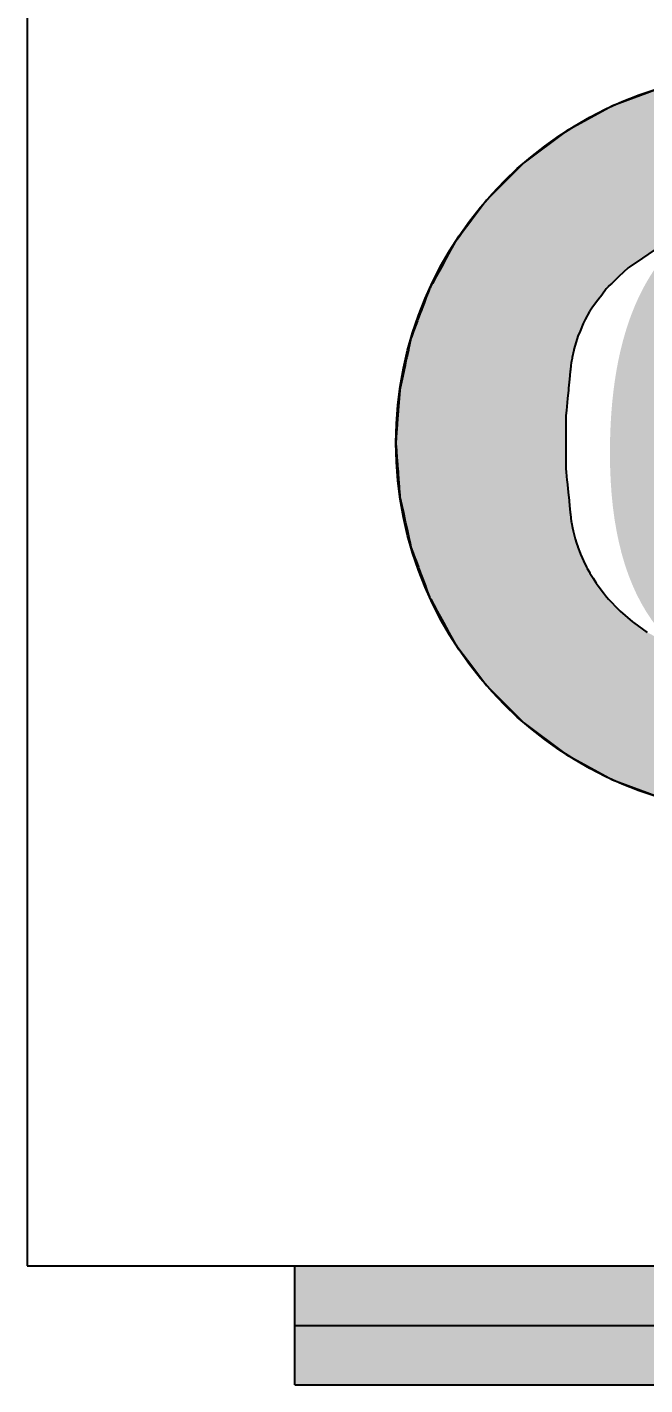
# Model space of a CAD drawing. Extents: x 45695 to 57015, y 5256 to 15308.
# Drawn here: x 46100.4 to 46287.3, y 5611.4 to 6022.4 of the extents above; entities that cross this region are included whole.
import ezdxf

# ---------------------------------------------------------------- set-up
doc = ezdxf.new("R2010")
doc.units = 0
doc.header["$MEASUREMENT"] = 0
doc.layers.add('DIMENSION', color=2, linetype='CONTINUOUS')
doc.layers.add('TABLE', color=7, linetype='CONTINUOUS')
doc.styles.add('SHO', font='seo.shx', dxfattribs={"width": 1.2, "bigfont": 'sho.shx'})

msp = doc.modelspace()

# ---------------------------------------------------------------- linework, layer by layer
at = {"layer": 'DIMENSION', "linetype": 'CONTINUOUS'}
for p, q in [((46292.491685, 6004.173064), (46277.502911, 5998.58254)), ((46277.502911, 5998.58254), (46263.462314, 5990.915794)), ((46263.462314, 5990.915794), (46250.655722, 5981.3289)), ((46250.655722, 5981.3289), (46239.343841, 5970.017018)), ((46239.343841, 5970.017018), (46234.846221, 5964.008902)), ((46234.583352, 5963.65775), (46233.985493, 5962.859105)), ((46234.846221, 5964.008902), (46234.583352, 5963.65775)), ((46231.832996, 5959.983705), (46231.151325, 5959.073099)), ((46233.321089, 5961.971564), (46231.832996, 5959.983705)), ((46233.985493, 5962.859105), (46233.321089, 5961.971564)), ((46228.875002, 5955.595267), (46228.505808, 5954.919138)), ((46229.756946, 5957.210426), (46228.875002, 5955.595267)), ((46231.151325, 5959.073099), (46229.756946, 5957.210426)), ((46227.184599, 5952.499526), (46225.713219, 5949.804893)), ((46228.505808, 5954.919138), (46227.184599, 5952.499526)), ((46286.517812, 5952.499526), (46282.54938, 5949.804893)), ((46290.081216, 5954.919138), (46286.517812, 5952.499526)), ((46224.155043, 5946.951307), (46223.016158, 5944.865595)), ((46225.6062, 5949.608902), (46224.155043, 5946.951307)), ((46225.713219, 5949.804893), (46225.6062, 5949.608902)), ((46279.450708, 5946.951307), (46277.24536, 5944.865595)), ((46282.260741, 5949.608902), (46279.450708, 5946.951307)), ((46282.54938, 5949.804893), (46282.260741, 5949.608902)), ((46222.0902, 5943.16983), (46221.88891, 5942.63015)), ((46222.298958, 5943.552141), (46222.0902, 5943.16983)), ((46222.465371, 5943.856904), (46222.298958, 5943.552141)), ((46222.471194, 5943.867568), (46222.465371, 5943.856904)), ((46222.87862, 5944.613712), (46222.471194, 5943.867568)), ((46223.016158, 5944.865595), (46222.87862, 5944.613712)), ((46275.574833, 5943.16983), (46275.177129, 5942.63015)), ((46275.856567, 5943.552141), (46275.574833, 5943.16983)), ((46276.178812, 5943.856904), (46275.856567, 5943.552141)), ((46276.190087, 5943.867568), (46276.178812, 5943.856904)), ((46276.979029, 5944.613712), (46276.190087, 5943.867568)), ((46277.24536, 5944.865595), (46276.979029, 5944.613712)), ((46220.470763, 5938.827951), (46219.909427, 5937.322952)), ((46221.161111, 5940.678844), (46220.470763, 5938.827951)), ((46221.250284, 5940.917927), (46221.161111, 5940.678844)), ((46221.88891, 5942.63015), (46221.250284, 5940.917927)), ((46272.375197, 5938.827951), (46271.266125, 5937.322952)), ((46273.739165, 5940.678844), (46272.375197, 5938.827951)), ((46273.91535, 5940.917927), (46273.739165, 5940.678844)), ((46275.177129, 5942.63015), (46273.91535, 5940.917927)), ((46219.528789, 5936.302421), (46218.636265, 5933.909471)), ((46219.586126, 5936.456146), (46219.528789, 5936.302421)), ((46219.909427, 5937.322952), (46219.586126, 5936.456146)), ((46270.544748, 5936.302421), (46269.258851, 5933.909471)), ((46270.627355, 5936.456146), (46270.544748, 5936.302421)), ((46271.266125, 5937.322952), (46270.627355, 5936.456146)), ((46218.197709, 5932.733656), (46217.33062, 5930.408902)), ((46218.492309, 5933.523512), (46218.197709, 5932.733656)), ((46218.636265, 5933.909471), (46218.492309, 5933.523512)), ((46268.627004, 5932.733656), (46267.655026, 5930.408902)), ((46269.051448, 5933.523512), (46268.627004, 5932.733656)), ((46269.258851, 5933.909471), (46269.051448, 5933.523512)), ((46216.499676, 5928.181055), (46215.780012, 5924.872815)), ((46216.74351, 5928.8348), (46216.499676, 5928.181055)), ((46217.33062, 5930.408902), (46216.74351, 5928.8348)), ((46266.797082, 5928.181055), (46265.785941, 5924.872815)), ((46266.996895, 5928.8348), (46266.797082, 5928.181055)), ((46267.655026, 5930.408902), (46266.996895, 5928.8348)), ((46215.23717, 5922.377406), (46215.178972, 5922.109876)), ((46215.733756, 5924.660178), (46215.23717, 5922.377406)), ((46215.780012, 5924.872815), (46215.733756, 5924.660178)), ((46265.291516, 5922.377406), (46265.238509, 5922.109876)), ((46265.743811, 5924.660178), (46265.291516, 5922.377406)), ((46265.785941, 5924.872815), (46265.743811, 5924.660178)), ((46214.31828, 5918.15334), (46213.821549, 5915.869905)), ((46214.427317, 5918.654571), (46214.31828, 5918.15334)), ((46214.718146, 5919.991493), (46214.427317, 5918.654571)), ((46214.895962, 5920.808902), (46214.718146, 5919.991493)), ((46215.004204, 5921.306481), (46214.895962, 5920.808902)), ((46215.178972, 5922.109876), (46215.004204, 5921.306481)), ((46264.712697, 5918.15334), (46264.482215, 5915.869905)), ((46264.76329, 5918.654571), (46264.712697, 5918.15334)), ((46264.898234, 5919.991493), (46264.76329, 5918.654571)), ((46264.980741, 5920.808902), (46264.898234, 5919.991493)), ((46265.079329, 5921.306481), (46264.980741, 5920.808902)), ((46265.238509, 5922.109876), (46265.079329, 5921.306481)), ((46213.821549, 5915.869905), (46213.217594, 5913.093564)), ((46264.482215, 5915.869905), (46264.20198, 5913.093564)), ((46212.914645, 5909.969084), (46212.660015, 5906.408902)), ((46213.099181, 5912.549229), (46212.914645, 5909.969084)), ((46213.104706, 5912.574629), (46213.099181, 5912.549229)), ((46213.217594, 5913.093564), (46213.104706, 5912.574629)), ((46263.886605, 5909.969084), (46263.527251, 5906.408902)), ((46264.147036, 5912.549229), (46263.886605, 5909.969084)), ((46264.1496, 5912.574629), (46264.147036, 5912.549229)), ((46264.20198, 5913.093564), (46264.1496, 5912.574629)), ((46212.660015, 5906.408902), (46212.547517, 5904.835956)), ((46263.527251, 5906.408902), (46263.368483, 5904.835956)), ((46212.344636, 5901.999321), (46212.265996, 5900.89979)), ((46212.381141, 5902.509731), (46212.344636, 5901.999321)), ((46212.452502, 5903.507487), (46212.381141, 5902.509731)), ((46212.488364, 5904.008902), (46212.452502, 5903.507487)), ((46212.547517, 5904.835956), (46212.488364, 5904.008902)), ((46263.368483, 5904.835956), (46263.368483, 5904.008902)), ((46263.368483, 5904.008902), (46263.368483, 5903.507487)), ((46263.368483, 5903.507487), (46263.368483, 5902.509731)), ((46263.368483, 5902.509731), (46263.368483, 5901.999321)), ((46263.368483, 5901.999321), (46263.368483, 5900.89979)), ((46212.060756, 5898.030156), (46211.957938, 5896.592572)), ((46212.081455, 5898.319559), (46212.060756, 5898.030156)), ((46212.170151, 5899.5597), (46212.081455, 5898.319559)), ((46212.265996, 5900.89979), (46212.170151, 5899.5597)), ((46263.368483, 5900.89979), (46263.368483, 5899.5597)), ((46263.368483, 5899.5597), (46263.368483, 5898.319559)), ((46263.368483, 5898.319559), (46263.368483, 5898.030156)), ((46263.368483, 5898.030156), (46263.368483, 5896.592572)), ((46211.957938, 5896.592572), (46211.980542, 5896.276521)), ((46211.980542, 5896.276521), (46212.116549, 5894.374898)), ((46212.116549, 5894.374898), (46212.143112, 5894.003498)), ((46212.143112, 5894.003498), (46212.266669, 5892.275956)), ((46263.368483, 5896.592572), (46263.368483, 5896.276521)), ((46263.368483, 5896.276521), (46263.368483, 5894.374898)), ((46263.368483, 5894.374898), (46263.368483, 5894.003498)), ((46263.368483, 5894.003498), (46263.368483, 5892.275956)), ((46212.266669, 5892.275956), (46212.424266, 5890.072457)), ((46212.424266, 5890.072457), (46212.466265, 5889.485232)), ((46212.466265, 5889.485232), (46212.516572, 5888.781848)), ((46263.368483, 5892.275956), (46263.368483, 5890.072457)), ((46263.368483, 5890.072457), (46263.368483, 5889.485232)), ((46263.368483, 5889.485232), (46263.368483, 5888.781848)), ((46212.516572, 5888.781848), (46212.593107, 5887.711745)), ((46212.593107, 5887.711745), (46212.766546, 5885.286755)), ((46212.766546, 5885.286755), (46212.794062, 5884.902032)), ((46263.368483, 5888.781848), (46263.476496, 5887.711745)), ((46263.476496, 5887.711745), (46263.721266, 5885.286755)), ((46263.721266, 5885.286755), (46263.760099, 5884.902032)), ((46212.794062, 5884.902032), (46212.947314, 5882.759286)), ((46212.947314, 5882.759286), (46213.099181, 5880.635915)), ((46263.760099, 5884.902032), (46263.976381, 5882.759286)), ((46263.976381, 5882.759286), (46264.190708, 5880.635915)), ((46213.099181, 5880.635915), (46213.188135, 5880.226998)), ((46213.188135, 5880.226998), (46213.193581, 5880.201961)), ((46213.193581, 5880.201961), (46213.757667, 5877.608902)), ((46213.757667, 5877.608902), (46214.207892, 5875.539249)), ((46264.190708, 5880.635915), (46264.231982, 5880.226998)), ((46264.231982, 5880.226998), (46264.234509, 5880.201961)), ((46264.234509, 5880.201961), (46264.496244, 5877.608902)), ((46264.496244, 5877.608902), (46264.705148, 5875.539249)), ((46214.207892, 5875.539249), (46214.321753, 5875.015842)), ((46214.321753, 5875.015842), (46214.801843, 5872.808902)), ((46264.705148, 5875.539249), (46264.757979, 5875.015842)), ((46264.757979, 5875.015842), (46264.980741, 5872.808902)), ((46214.801843, 5872.808902), (46214.878064, 5872.458517)), ((46214.878064, 5872.458517), (46215.221158, 5870.881343)), ((46215.221158, 5870.881343), (46215.427881, 5869.931049)), ((46215.427881, 5869.931049), (46215.868288, 5867.906532)), ((46264.980741, 5872.808902), (46265.056917, 5872.458517)), ((46265.056917, 5872.458517), (46265.399807, 5870.881343)), ((46265.399807, 5870.881343), (46265.606409, 5869.931049)), ((46265.606409, 5869.931049), (46266.046554, 5867.906532)), ((46215.868288, 5867.906532), (46215.955406, 5867.506059)), ((46215.955406, 5867.506059), (46216.226303, 5866.260768)), ((46216.226303, 5866.260768), (46216.468947, 5865.145346)), ((46216.468947, 5865.145346), (46216.499676, 5865.004089)), ((46216.499676, 5865.004089), (46217.188503, 5863.157273)), ((46266.046554, 5867.906532), (46266.18288, 5867.506059)), ((46266.18288, 5867.506059), (46266.606791, 5866.260768)), ((46266.606791, 5866.260768), (46266.986492, 5865.145346)), ((46266.986492, 5865.145346), (46267.034577, 5865.004089)), ((46267.034577, 5865.004089), (46267.663253, 5863.157273)), ((46217.188503, 5863.157273), (46217.268852, 5862.941847)), ((46217.268852, 5862.941847), (46217.699243, 5861.787925)), ((46217.699243, 5861.787925), (46218.051717, 5860.842905)), ((46218.051717, 5860.842905), (46218.760986, 5858.941283)), ((46267.663253, 5863.157273), (46267.76463, 5862.941847)), ((46267.76463, 5862.941847), (46268.307659, 5861.787925)), ((46268.307659, 5861.787925), (46268.752379, 5860.842905)), ((46268.752379, 5860.842905), (46269.647271, 5858.941283)), ((46218.760986, 5858.941283), (46218.923374, 5858.505903)), ((46218.923374, 5858.505903), (46219.332734, 5857.408368)), ((46219.332734, 5857.408368), (46219.415058, 5857.187647)), ((46219.415058, 5857.187647), (46219.985548, 5855.658104)), ((46269.647271, 5858.941283), (46269.852158, 5858.505903)), ((46269.852158, 5858.505903), (46270.522693, 5857.408368)), ((46270.522693, 5857.408368), (46270.657542, 5857.187647)), ((46270.657542, 5857.187647), (46271.592011, 5855.658104)), ((46219.985548, 5855.658104), (46220.485376, 5854.318014)), ((46220.485376, 5854.318014), (46220.559553, 5854.119138)), ((46220.559553, 5854.119138), (46220.873565, 5853.277239)), ((46220.873565, 5853.277239), (46220.89548, 5853.218482)), ((46220.89548, 5853.218482), (46221.457997, 5851.710317)), ((46271.592011, 5855.658104), (46272.410735, 5854.318014)), ((46272.410735, 5854.318014), (46272.532237, 5854.119138)), ((46272.532237, 5854.119138), (46273.177175, 5853.277239)), ((46273.177175, 5853.277239), (46273.222186, 5853.218482)), ((46273.222186, 5853.218482), (46274.377519, 5851.710317)), ((46221.457997, 5851.710317), (46221.645015, 5851.208902)), ((46221.645015, 5851.208902), (46222.0902, 5850.015314)), ((46222.0902, 5850.015314), (46222.15197, 5849.90219)), ((46222.15197, 5849.90219), (46222.477916, 5849.305266)), ((46222.477916, 5849.305266), (46224.26369, 5846.034866)), ((46274.377519, 5851.710317), (46274.761629, 5851.208902)), ((46274.761629, 5851.208902), (46275.675979, 5850.015314)), ((46275.675979, 5850.015314), (46275.762638, 5849.90219)), ((46275.762638, 5849.90219), (46276.324735, 5849.305266)), ((46276.324735, 5849.305266), (46279.404332, 5846.034866)), ((46224.26369, 5846.034866), (46224.469146, 5845.6586)), ((46224.469146, 5845.6586), (46226.238825, 5842.417674)), ((46279.404332, 5846.034866), (46279.835649, 5845.6586)), ((46279.835649, 5845.6586), (46283.550761, 5842.417674)), ((46226.238825, 5842.417674), (46226.333451, 5842.244379)), ((46226.333451, 5842.244379), (46227.990948, 5839.208902)), ((46283.550761, 5842.417674), (46283.792169, 5842.244379)), ((46283.792169, 5842.244379), (46288.020741, 5839.208902)), ((46227.990948, 5839.208902), (46229.756946, 5835.974718)), ((46229.756946, 5835.974718), (46230.231702, 5835.340517)), ((46230.231702, 5835.340517), (46232.308993, 5832.565581)), ((46232.308993, 5832.565581), (46233.598249, 5830.843337)), ((46233.598249, 5830.843337), (46234.027205, 5830.270319)), ((46234.027205, 5830.270319), (46239.343841, 5823.168126)), ((46239.343841, 5823.168126), (46250.655722, 5811.856244)), ((46250.655722, 5811.856244), (46263.462314, 5802.269349)), ((46263.462314, 5802.269349), (46277.502911, 5794.602604)), ((46277.502911, 5794.602604), (46292.491685, 5789.01208)), ((46181.400011, 5611.44366), (46181.400011, 5647.44366)), ((46181.400011, 5629.44366), (56634.943313, 5629.44366))]:
    msp.add_line(p, q, dxfattribs=at)
msp.add_circle((46324.080168, 5896.592572), 112.12223, dxfattribs=at)
for points in [[(46292.491685, 6004.173064), (46277.502911, 5998.58254), (46370.657426, 5998.58254)], [(46277.502911, 5998.58254), (46263.462314, 5990.915794), (46384.698022, 5990.915794)], [(46263.462314, 5990.915794), (46250.655722, 5981.3289), (46397.504614, 5981.3289)], [(46250.655722, 5981.3289), (46239.343841, 5970.017018), (46408.816496, 5970.017018)], [(46239.343841, 5970.017018), (46234.846221, 5964.008902), (46413.314115, 5964.008902)], [(46234.583352, 5963.65775), (46233.985493, 5962.859105), (46311.525001, 5962.859105)], [(46234.846221, 5964.008902), (46234.583352, 5963.65775), (46319.204277, 5963.65775)], [(46231.832996, 5959.983705), (46231.151325, 5959.073099), (46298.772936, 5959.073099)], [(46233.321089, 5961.971564), (46231.832996, 5959.983705), (46300.787985, 5959.983705)], [(46233.985493, 5962.859105), (46233.321089, 5961.971564), (46308.210842, 5961.971564)], [(46228.875002, 5955.595267), (46228.505808, 5954.919138), (46290.081216, 5954.919138)], [(46229.756946, 5957.210426), (46228.875002, 5955.595267), (46291.076963, 5955.595267)], [(46231.151325, 5959.073099), (46229.756946, 5957.210426), (46294.651093, 5957.210426)], [(46227.184599, 5952.499526), (46225.713219, 5949.804893), (46282.54938, 5949.804893)], [(46228.505808, 5954.919138), (46227.184599, 5952.499526), (46286.517812, 5952.499526)], [(46224.155043, 5946.951307), (46223.016158, 5944.865595), (46277.24536, 5944.865595)], [(46225.6062, 5949.608902), (46224.155043, 5946.951307), (46279.450708, 5946.951307)], [(46225.713219, 5949.804893), (46225.6062, 5949.608902), (46282.260741, 5949.608902)], [(46222.0902, 5943.16983), (46221.88891, 5942.63015), (46275.177129, 5942.63015)], [(46222.298958, 5943.552141), (46222.0902, 5943.16983), (46275.574833, 5943.16983)], [(46222.465371, 5943.856904), (46222.298958, 5943.552141), (46275.856567, 5943.552141)], [(46222.471194, 5943.867568), (46222.465371, 5943.856904), (46276.178812, 5943.856904)], [(46222.87862, 5944.613712), (46222.471194, 5943.867568), (46276.190087, 5943.867568)], [(46223.016158, 5944.865595), (46222.87862, 5944.613712), (46276.979029, 5944.613712)], [(46220.470763, 5938.827951), (46219.909427, 5937.322952), (46271.266125, 5937.322952)], [(46221.161111, 5940.678844), (46220.470763, 5938.827951), (46272.375197, 5938.827951)], [(46221.250284, 5940.917927), (46221.161111, 5940.678844), (46273.739165, 5940.678844)], [(46221.88891, 5942.63015), (46221.250284, 5940.917927), (46273.91535, 5940.917927)], [(46219.528789, 5936.302421), (46218.636265, 5933.909471), (46269.258851, 5933.909471)], [(46219.586126, 5936.456146), (46219.528789, 5936.302421), (46270.544748, 5936.302421)], [(46219.909427, 5937.322952), (46219.586126, 5936.456146), (46270.627355, 5936.456146)], [(46218.197709, 5932.733656), (46217.33062, 5930.408902), (46267.655026, 5930.408902)], [(46218.492309, 5933.523512), (46218.197709, 5932.733656), (46268.627004, 5932.733656)], [(46218.636265, 5933.909471), (46218.492309, 5933.523512), (46269.051448, 5933.523512)], [(46216.499676, 5928.181055), (46215.780012, 5924.872815), (46265.785941, 5924.872815)], [(46216.74351, 5928.8348), (46216.499676, 5928.181055), (46266.797082, 5928.181055)], [(46217.33062, 5930.408902), (46216.74351, 5928.8348), (46266.996895, 5928.8348)], [(46215.23717, 5922.377406), (46215.178972, 5922.109876), (46265.238509, 5922.109876)], [(46215.733756, 5924.660178), (46215.23717, 5922.377406), (46265.291516, 5922.377406)], [(46215.780012, 5924.872815), (46215.733756, 5924.660178), (46265.743811, 5924.660178)], [(46214.31828, 5918.15334), (46213.821549, 5915.869905), (46264.482215, 5915.869905)], [(46214.427317, 5918.654571), (46214.31828, 5918.15334), (46264.712697, 5918.15334)], [(46214.718146, 5919.991493), (46214.427317, 5918.654571), (46264.76329, 5918.654571)], [(46214.895962, 5920.808902), (46214.718146, 5919.991493), (46264.898234, 5919.991493)], [(46215.004204, 5921.306481), (46214.895962, 5920.808902), (46264.980741, 5920.808902)], [(46215.178972, 5922.109876), (46215.004204, 5921.306481), (46265.079329, 5921.306481)], [(46213.821549, 5915.869905), (46213.217594, 5913.093564), (46264.20198, 5913.093564)], [(46212.914645, 5909.969084), (46212.660015, 5906.408902), (46263.527251, 5906.408902)], [(46213.099181, 5912.549229), (46212.914645, 5909.969084), (46263.886605, 5909.969084)], [(46213.104706, 5912.574629), (46213.099181, 5912.549229), (46264.147036, 5912.549229)], [(46213.217594, 5913.093564), (46213.104706, 5912.574629), (46264.1496, 5912.574629)], [(46212.660015, 5906.408902), (46212.547517, 5904.835956), (46263.368483, 5904.835956)], [(46212.344636, 5901.999321), (46212.265996, 5900.89979), (46263.368483, 5900.89979)], [(46212.381141, 5902.509731), (46212.344636, 5901.999321), (46263.368483, 5901.999321)], [(46212.452502, 5903.507487), (46212.381141, 5902.509731), (46263.368483, 5902.509731)], [(46212.488364, 5904.008902), (46212.452502, 5903.507487), (46263.368483, 5903.507487)], [(46212.547517, 5904.835956), (46212.488364, 5904.008902), (46263.368483, 5904.008902)], [(46212.060756, 5898.030156), (46211.957938, 5896.592572), (46263.368483, 5896.592572)], [(46212.081455, 5898.319559), (46212.060756, 5898.030156), (46263.368483, 5898.030156)], [(46212.170151, 5899.5597), (46212.081455, 5898.319559), (46263.368483, 5898.319559)], [(46212.265996, 5900.89979), (46212.170151, 5899.5597), (46263.368483, 5899.5597)], [(46211.957938, 5896.592572), (46211.980542, 5896.276521), (46263.368483, 5896.276521)], [(46211.980542, 5896.276521), (46212.116549, 5894.374898), (46263.368483, 5894.374898)], [(46212.116549, 5894.374898), (46212.143112, 5894.003498), (46263.368483, 5894.003498)], [(46212.143112, 5894.003498), (46212.266669, 5892.275956), (46263.368483, 5892.275956)], [(46212.266669, 5892.275956), (46212.424266, 5890.072457), (46263.368483, 5890.072457)], [(46212.424266, 5890.072457), (46212.466265, 5889.485232), (46263.368483, 5889.485232)], [(46212.466265, 5889.485232), (46212.516572, 5888.781848), (46263.368483, 5888.781848)], [(46212.516572, 5888.781848), (46212.593107, 5887.711745), (46263.476496, 5887.711745)], [(46212.593107, 5887.711745), (46212.766546, 5885.286755), (46263.721266, 5885.286755)], [(46212.766546, 5885.286755), (46212.794062, 5884.902032), (46263.760099, 5884.902032)], [(46212.794062, 5884.902032), (46212.947314, 5882.759286), (46263.976381, 5882.759286)], [(46212.947314, 5882.759286), (46213.099181, 5880.635915), (46264.190708, 5880.635915)], [(46213.099181, 5880.635915), (46213.188135, 5880.226998), (46264.231982, 5880.226998)], [(46213.188135, 5880.226998), (46213.193581, 5880.201961), (46264.234509, 5880.201961)], [(46213.193581, 5880.201961), (46213.757667, 5877.608902), (46264.496244, 5877.608902)], [(46213.757667, 5877.608902), (46214.207892, 5875.539249), (46264.705148, 5875.539249)], [(46214.207892, 5875.539249), (46214.321753, 5875.015842), (46264.757979, 5875.015842)], [(46214.321753, 5875.015842), (46214.801843, 5872.808902), (46264.980741, 5872.808902)], [(46214.801843, 5872.808902), (46214.878064, 5872.458517), (46265.056917, 5872.458517)], [(46214.878064, 5872.458517), (46215.221158, 5870.881343), (46265.399807, 5870.881343)], [(46215.221158, 5870.881343), (46215.427881, 5869.931049), (46265.606409, 5869.931049)], [(46215.427881, 5869.931049), (46215.868288, 5867.906532), (46266.046554, 5867.906532)], [(46215.868288, 5867.906532), (46215.955406, 5867.506059), (46266.18288, 5867.506059)], [(46215.955406, 5867.506059), (46216.226303, 5866.260768), (46266.606791, 5866.260768)], [(46216.226303, 5866.260768), (46216.468947, 5865.145346), (46266.986492, 5865.145346)], [(46216.468947, 5865.145346), (46216.499676, 5865.004089), (46267.034577, 5865.004089)], [(46216.499676, 5865.004089), (46217.188503, 5863.157273), (46267.663253, 5863.157273)], [(46217.188503, 5863.157273), (46217.268852, 5862.941847), (46267.76463, 5862.941847)], [(46217.268852, 5862.941847), (46217.699243, 5861.787925), (46268.307659, 5861.787925)], [(46217.699243, 5861.787925), (46218.051717, 5860.842905), (46268.752379, 5860.842905)], [(46218.051717, 5860.842905), (46218.760986, 5858.941283), (46269.647271, 5858.941283)], [(46218.760986, 5858.941283), (46218.923374, 5858.505903), (46269.852158, 5858.505903)], [(46218.923374, 5858.505903), (46219.332734, 5857.408368), (46270.522693, 5857.408368)], [(46219.332734, 5857.408368), (46219.415058, 5857.187647), (46270.657542, 5857.187647)], [(46219.415058, 5857.187647), (46219.985548, 5855.658104), (46271.592011, 5855.658104)], [(46219.985548, 5855.658104), (46220.485376, 5854.318014), (46272.410735, 5854.318014)], [(46220.485376, 5854.318014), (46220.559553, 5854.119138), (46272.532237, 5854.119138)], [(46220.559553, 5854.119138), (46220.873565, 5853.277239), (46273.177175, 5853.277239)], [(46220.873565, 5853.277239), (46220.89548, 5853.218482), (46273.222186, 5853.218482)], [(46220.89548, 5853.218482), (46221.457997, 5851.710317), (46274.377519, 5851.710317)], [(46221.457997, 5851.710317), (46221.645015, 5851.208902), (46274.761629, 5851.208902)], [(46221.645015, 5851.208902), (46222.0902, 5850.015314), (46275.675979, 5850.015314)], [(46222.0902, 5850.015314), (46222.15197, 5849.90219), (46275.762638, 5849.90219)], [(46222.15197, 5849.90219), (46222.477916, 5849.305266), (46276.324735, 5849.305266)], [(46222.477916, 5849.305266), (46224.26369, 5846.034866), (46279.404332, 5846.034866)], [(46224.26369, 5846.034866), (46224.469146, 5845.6586), (46279.835649, 5845.6586)], [(46224.469146, 5845.6586), (46226.238825, 5842.417674), (46283.550761, 5842.417674)], [(46226.238825, 5842.417674), (46226.333451, 5842.244379), (46283.792169, 5842.244379)], [(46226.333451, 5842.244379), (46227.990948, 5839.208902), (46288.020741, 5839.208902)], [(46227.990948, 5839.208902), (46229.756946, 5835.974718), (46294.070027, 5835.974718)], [(46229.756946, 5835.974718), (46230.231702, 5835.340517), (46295.256249, 5835.340517)], [(46230.231702, 5835.340517), (46232.308993, 5832.565581), (46302.977435, 5832.565581)], [(46232.308993, 5832.565581), (46233.598249, 5830.843337), (46311.260223, 5830.843337)], [(46233.598249, 5830.843337), (46234.027205, 5830.270319), (46319.700741, 5830.270319)], [(46234.027205, 5830.270319), (46239.343841, 5823.168126), (46408.816496, 5823.168126)], [(46239.343841, 5823.168126), (46250.655722, 5811.856244), (46397.504614, 5811.856244)], [(46250.655722, 5811.856244), (46263.462314, 5802.269349), (46384.698022, 5802.269349)], [(46263.462314, 5802.269349), (46277.502911, 5794.602604), (46370.657426, 5794.602604)], [(46277.502911, 5794.602604), (46292.491685, 5789.01208), (46355.66865, 5789.01208)], [(46181.400011, 5647.44366), (46181.400011, 5611.44366), (56616.943313, 5647.44366), (56652.943313, 5611.44366)]]:
    msp.add_solid(points, dxfattribs=at)
at = {"layer": 'DIMENSION', "linetype": 'CONTINUOUS', "extrusion": (0, 0, -1)}
for points in [[(-46277.502911, 5998.58254), (-46370.657426, 5998.58254), (-46384.698022, 5990.915794)], [(-46263.462314, 5990.915794), (-46384.698022, 5990.915794), (-46397.504614, 5981.3289)], [(-46250.655722, 5981.3289), (-46397.504614, 5981.3289), (-46408.816496, 5970.017018)], [(-46239.343841, 5970.017018), (-46408.816496, 5970.017018), (-46413.314115, 5964.008902)], [(-46234.583352, 5963.65775), (-46319.204277, 5963.65775), (-46311.525001, 5962.859105)], [(-46234.846221, 5964.008902), (-46322.580741, 5964.008902), (-46319.204277, 5963.65775)], [(-46231.832996, 5959.983705), (-46300.787985, 5959.983705), (-46298.772936, 5959.073099)], [(-46233.321089, 5961.971564), (-46308.210842, 5961.971564), (-46300.787985, 5959.983705)], [(-46233.985493, 5962.859105), (-46311.525001, 5962.859105), (-46308.210842, 5961.971564)], [(-46228.875002, 5955.595267), (-46291.076963, 5955.595267), (-46290.081216, 5954.919138)], [(-46229.756946, 5957.210426), (-46294.651093, 5957.210426), (-46291.076963, 5955.595267)], [(-46231.151325, 5959.073099), (-46298.772936, 5959.073099), (-46294.651093, 5957.210426)], [(-46227.184599, 5952.499526), (-46286.517812, 5952.499526), (-46282.54938, 5949.804893)], [(-46228.505808, 5954.919138), (-46290.081216, 5954.919138), (-46286.517812, 5952.499526)], [(-46224.155043, 5946.951307), (-46279.450708, 5946.951307), (-46277.24536, 5944.865595)], [(-46225.6062, 5949.608902), (-46282.260741, 5949.608902), (-46279.450708, 5946.951307)], [(-46225.713219, 5949.804893), (-46282.54938, 5949.804893), (-46282.260741, 5949.608902)], [(-46222.0902, 5943.16983), (-46275.574833, 5943.16983), (-46275.177129, 5942.63015)], [(-46222.298958, 5943.552141), (-46275.856567, 5943.552141), (-46275.574833, 5943.16983)], [(-46222.465371, 5943.856904), (-46276.178812, 5943.856904), (-46275.856567, 5943.552141)], [(-46222.471194, 5943.867568), (-46276.190087, 5943.867568), (-46276.178812, 5943.856904)], [(-46222.87862, 5944.613712), (-46276.979029, 5944.613712), (-46276.190087, 5943.867568)], [(-46223.016158, 5944.865595), (-46277.24536, 5944.865595), (-46276.979029, 5944.613712)], [(-46220.470763, 5938.827951), (-46272.375197, 5938.827951), (-46271.266125, 5937.322952)], [(-46221.161111, 5940.678844), (-46273.739165, 5940.678844), (-46272.375197, 5938.827951)], [(-46221.250284, 5940.917927), (-46273.91535, 5940.917927), (-46273.739165, 5940.678844)], [(-46221.88891, 5942.63015), (-46275.177129, 5942.63015), (-46273.91535, 5940.917927)], [(-46219.528789, 5936.302421), (-46270.544748, 5936.302421), (-46269.258851, 5933.909471)], [(-46219.586126, 5936.456146), (-46270.627355, 5936.456146), (-46270.544748, 5936.302421)], [(-46219.909427, 5937.322952), (-46271.266125, 5937.322952), (-46270.627355, 5936.456146)], [(-46218.197709, 5932.733656), (-46268.627004, 5932.733656), (-46267.655026, 5930.408902)], [(-46218.492309, 5933.523512), (-46269.051448, 5933.523512), (-46268.627004, 5932.733656)], [(-46218.636265, 5933.909471), (-46269.258851, 5933.909471), (-46269.051448, 5933.523512)], [(-46216.499676, 5928.181055), (-46266.797082, 5928.181055), (-46265.785941, 5924.872815)], [(-46216.74351, 5928.8348), (-46266.996895, 5928.8348), (-46266.797082, 5928.181055)], [(-46217.33062, 5930.408902), (-46267.655026, 5930.408902), (-46266.996895, 5928.8348)], [(-46215.23717, 5922.377406), (-46265.291516, 5922.377406), (-46265.238509, 5922.109876)], [(-46215.733756, 5924.660178), (-46265.743811, 5924.660178), (-46265.291516, 5922.377406)], [(-46215.780012, 5924.872815), (-46265.785941, 5924.872815), (-46265.743811, 5924.660178)], [(-46214.31828, 5918.15334), (-46264.712697, 5918.15334), (-46264.482215, 5915.869905)], [(-46214.427317, 5918.654571), (-46264.76329, 5918.654571), (-46264.712697, 5918.15334)], [(-46214.718146, 5919.991493), (-46264.898234, 5919.991493), (-46264.76329, 5918.654571)], [(-46214.895962, 5920.808902), (-46264.980741, 5920.808902), (-46264.898234, 5919.991493)], [(-46215.004204, 5921.306481), (-46265.079329, 5921.306481), (-46264.980741, 5920.808902)], [(-46215.178972, 5922.109876), (-46265.238509, 5922.109876), (-46265.079329, 5921.306481)], [(-46213.821549, 5915.869905), (-46264.482215, 5915.869905), (-46264.20198, 5913.093564)], [(-46212.914645, 5909.969084), (-46263.886605, 5909.969084), (-46263.527251, 5906.408902)], [(-46213.099181, 5912.549229), (-46264.147036, 5912.549229), (-46263.886605, 5909.969084)], [(-46213.104706, 5912.574629), (-46264.1496, 5912.574629), (-46264.147036, 5912.549229)], [(-46213.217594, 5913.093564), (-46264.20198, 5913.093564), (-46264.1496, 5912.574629)], [(-46212.660015, 5906.408902), (-46263.527251, 5906.408902), (-46263.368483, 5904.835956)], [(-46212.344636, 5901.999321), (-46263.368483, 5901.999321), (-46263.368483, 5900.89979)], [(-46212.381141, 5902.509731), (-46263.368483, 5902.509731), (-46263.368483, 5901.999321)], [(-46212.452502, 5903.507487), (-46263.368483, 5903.507487), (-46263.368483, 5902.509731)], [(-46212.488364, 5904.008902), (-46263.368483, 5904.008902), (-46263.368483, 5903.507487)], [(-46212.547517, 5904.835956), (-46263.368483, 5904.835956), (-46263.368483, 5904.008902)], [(-46212.060756, 5898.030156), (-46263.368483, 5898.030156), (-46263.368483, 5896.592572)], [(-46212.081455, 5898.319559), (-46263.368483, 5898.319559), (-46263.368483, 5898.030156)], [(-46212.170151, 5899.5597), (-46263.368483, 5899.5597), (-46263.368483, 5898.319559)], [(-46212.265996, 5900.89979), (-46263.368483, 5900.89979), (-46263.368483, 5899.5597)], [(-46211.957938, 5896.592572), (-46263.368483, 5896.592572), (-46263.368483, 5896.276521)], [(-46211.980542, 5896.276521), (-46263.368483, 5896.276521), (-46263.368483, 5894.374898)], [(-46212.116549, 5894.374898), (-46263.368483, 5894.374898), (-46263.368483, 5894.003498)], [(-46212.143112, 5894.003498), (-46263.368483, 5894.003498), (-46263.368483, 5892.275956)], [(-46212.266669, 5892.275956), (-46263.368483, 5892.275956), (-46263.368483, 5890.072457)], [(-46212.424266, 5890.072457), (-46263.368483, 5890.072457), (-46263.368483, 5889.485232)], [(-46212.466265, 5889.485232), (-46263.368483, 5889.485232), (-46263.368483, 5888.781848)], [(-46212.516572, 5888.781848), (-46263.368483, 5888.781848), (-46263.476496, 5887.711745)], [(-46212.593107, 5887.711745), (-46263.476496, 5887.711745), (-46263.721266, 5885.286755)], [(-46212.766546, 5885.286755), (-46263.721266, 5885.286755), (-46263.760099, 5884.902032)], [(-46212.794062, 5884.902032), (-46263.760099, 5884.902032), (-46263.976381, 5882.759286)], [(-46212.947314, 5882.759286), (-46263.976381, 5882.759286), (-46264.190708, 5880.635915)], [(-46213.099181, 5880.635915), (-46264.190708, 5880.635915), (-46264.231982, 5880.226998)], [(-46213.188135, 5880.226998), (-46264.231982, 5880.226998), (-46264.234509, 5880.201961)], [(-46213.193581, 5880.201961), (-46264.234509, 5880.201961), (-46264.496244, 5877.608902)], [(-46213.757667, 5877.608902), (-46264.496244, 5877.608902), (-46264.705148, 5875.539249)], [(-46214.207892, 5875.539249), (-46264.705148, 5875.539249), (-46264.757979, 5875.015842)], [(-46214.321753, 5875.015842), (-46264.757979, 5875.015842), (-46264.980741, 5872.808902)], [(-46214.801843, 5872.808902), (-46264.980741, 5872.808902), (-46265.056917, 5872.458517)], [(-46214.878064, 5872.458517), (-46265.056917, 5872.458517), (-46265.399807, 5870.881343)], [(-46215.221158, 5870.881343), (-46265.399807, 5870.881343), (-46265.606409, 5869.931049)], [(-46215.427881, 5869.931049), (-46265.606409, 5869.931049), (-46266.046554, 5867.906532)], [(-46215.868288, 5867.906532), (-46266.046554, 5867.906532), (-46266.18288, 5867.506059)], [(-46215.955406, 5867.506059), (-46266.18288, 5867.506059), (-46266.606791, 5866.260768)], [(-46216.226303, 5866.260768), (-46266.606791, 5866.260768), (-46266.986492, 5865.145346)], [(-46216.468947, 5865.145346), (-46266.986492, 5865.145346), (-46267.034577, 5865.004089)], [(-46216.499676, 5865.004089), (-46267.034577, 5865.004089), (-46267.663253, 5863.157273)], [(-46217.188503, 5863.157273), (-46267.663253, 5863.157273), (-46267.76463, 5862.941847)], [(-46217.268852, 5862.941847), (-46267.76463, 5862.941847), (-46268.307659, 5861.787925)], [(-46217.699243, 5861.787925), (-46268.307659, 5861.787925), (-46268.752379, 5860.842905)], [(-46218.051717, 5860.842905), (-46268.752379, 5860.842905), (-46269.647271, 5858.941283)], [(-46218.760986, 5858.941283), (-46269.647271, 5858.941283), (-46269.852158, 5858.505903)], [(-46218.923374, 5858.505903), (-46269.852158, 5858.505903), (-46270.522693, 5857.408368)], [(-46219.332734, 5857.408368), (-46270.522693, 5857.408368), (-46270.657542, 5857.187647)], [(-46219.415058, 5857.187647), (-46270.657542, 5857.187647), (-46271.592011, 5855.658104)], [(-46219.985548, 5855.658104), (-46271.592011, 5855.658104), (-46272.410735, 5854.318014)], [(-46220.485376, 5854.318014), (-46272.410735, 5854.318014), (-46272.532237, 5854.119138)], [(-46220.559553, 5854.119138), (-46272.532237, 5854.119138), (-46273.177175, 5853.277239)], [(-46220.873565, 5853.277239), (-46273.177175, 5853.277239), (-46273.222186, 5853.218482)], [(-46220.89548, 5853.218482), (-46273.222186, 5853.218482), (-46274.377519, 5851.710317)], [(-46221.457997, 5851.710317), (-46274.377519, 5851.710317), (-46274.761629, 5851.208902)], [(-46221.645015, 5851.208902), (-46274.761629, 5851.208902), (-46275.675979, 5850.015314)], [(-46222.0902, 5850.015314), (-46275.675979, 5850.015314), (-46275.762638, 5849.90219)], [(-46222.15197, 5849.90219), (-46275.762638, 5849.90219), (-46276.324735, 5849.305266)], [(-46222.477916, 5849.305266), (-46276.324735, 5849.305266), (-46279.404332, 5846.034866)], [(-46224.26369, 5846.034866), (-46279.404332, 5846.034866), (-46279.835649, 5845.6586)], [(-46224.469146, 5845.6586), (-46279.835649, 5845.6586), (-46283.550761, 5842.417674)], [(-46226.238825, 5842.417674), (-46283.550761, 5842.417674), (-46283.792169, 5842.244379)], [(-46226.333451, 5842.244379), (-46283.792169, 5842.244379), (-46288.020741, 5839.208902)], [(-46227.990948, 5839.208902), (-46288.020741, 5839.208902), (-46294.070027, 5835.974718)], [(-46229.756946, 5835.974718), (-46294.070027, 5835.974718), (-46295.256249, 5835.340517)], [(-46230.231702, 5835.340517), (-46295.256249, 5835.340517), (-46302.977435, 5832.565581)], [(-46232.308993, 5832.565581), (-46302.977435, 5832.565581), (-46311.260223, 5830.843337)], [(-46233.598249, 5830.843337), (-46311.260223, 5830.843337), (-46319.700741, 5830.270319)], [(-46234.027205, 5830.270319), (-46414.133131, 5830.270319), (-46408.816496, 5823.168126)], [(-46239.343841, 5823.168126), (-46408.816496, 5823.168126), (-46397.504614, 5811.856244)], [(-46250.655722, 5811.856244), (-46397.504614, 5811.856244), (-46384.698022, 5802.269349)], [(-46263.462314, 5802.269349), (-46384.698022, 5802.269349), (-46370.657426, 5794.602604)], [(-46277.502911, 5794.602604), (-46370.657426, 5794.602604), (-46355.66865, 5789.01208)]]:
    msp.add_solid(points, dxfattribs=at)
at = {"layer": 'TABLE'}
for p, q in [((46100.400011, 7781.008749), (46100.400011, 5647.44366)), ((46100.400011, 5647.44366), (56616.943313, 5647.44366))]:
    msp.add_line(p, q, dxfattribs=at)
at = {"layer": 'TABLE', "color": 2}
msp.add_line((46181.400011, 5611.44366), (56652.943313, 5611.44366), dxfattribs=at)

# ---------------------------------------------------------------- texts
at = {"layer": 'DIMENSION', "linetype": 'CONTINUOUS', "style": 'SHO', "width": 1.2}
msp.add_text('6', height=144, dxfattribs=at).set_placement((46264.980741, 5824.808902))

doc.saveas('drawing.dxf')
